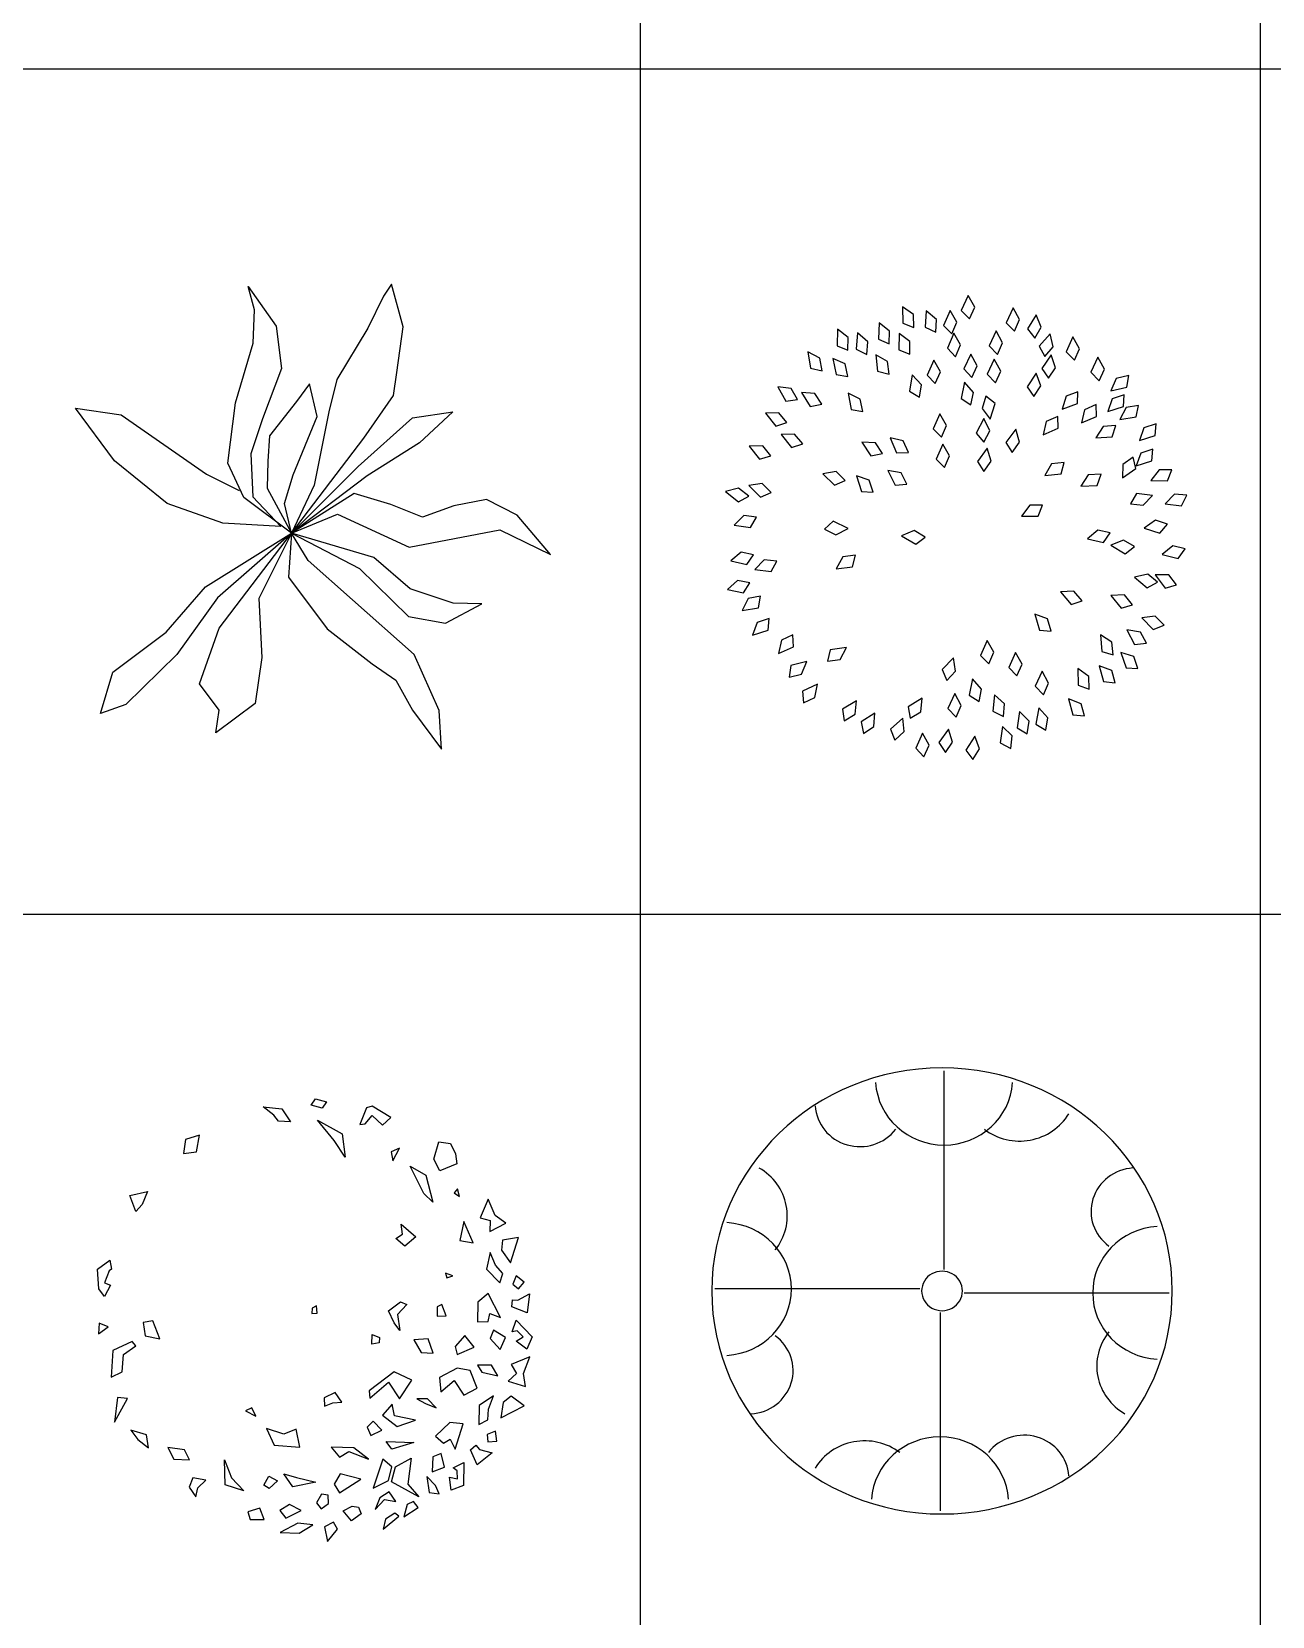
# Model space of a CAD drawing. Header units: inches. Extents: x 7658 to 73799, y 48 to 40262.
# Drawn here: x 44896 to 48994, y 14816 to 20051 of the extents above; entities that cross this region are included whole.
import ezdxf

# ---------------------------------------------------------------- set-up
doc = ezdxf.new("R2010")
doc.units = ezdxf.units.IN
doc.layers.add('www.cad-blocks.net', color=7, linetype='Continuous')

# ---------------------------------------------------------------- blocks, each defined once
blk = doc.blocks.new('A$C516926BB')
for p, q in [((35.5196, 38.5194), (35.5196, 0)), ((37.5671, 38.5194), (37.5671, 0)), ((0, 19.2339), (62.4121, 19.2339)), ((0, 16.441), (60.3118, 16.441))]:
    blk.add_line(p, q)
blk = doc.blocks.new('A$C69043418')
for p, q in [((0.5918, 1.4503), (0.5709, 1.528)), ((0.5709, 1.528), (0.6628, 1.3968)), ((1.0442, 1.5355), (1.0179, 1.4958)), ((1.0833, 1.3948), (1.0442, 1.5355)), ((1.0179, 1.4958), (0.9661, 1.3904)), ((0.587, 1.3401), (0.5918, 1.4503)), ((0.6628, 1.3968), (0.6805, 1.2568)), ((0.9661, 1.3904), (0.8633, 1.2202)), ((1.0614, 1.2433), (1.0833, 1.3948)), ((0.5289, 1.1434), (0.587, 1.3401)), ((0.6805, 1.2568), (0.6184, 1.0904)), ((0.7739, 1.2067), (0.7308, 1.1479)), ((0.7987, 1.0986), (0.7739, 1.2067)), ((0.8633, 1.2202), (0.837, 1.1139)), ((1.0505, 1.1675), (1.0614, 1.2433)), ((0.9528, 1.0268), (1.0505, 1.1675)), ((0, 1.1256), (0.1516, 1.1038)), ((0.1297, 0.9522), (0, 1.1256)), ((0.1516, 1.1038), (0.2922, 1.0061)), ((0.5035, 0.9445), (0.5289, 1.1434)), ((0.7308, 1.1479), (0.6415, 1.0344)), ((0.837, 1.1139), (0.7885, 0.8711)), ((1.1132, 1.0938), (1.2473, 1.1143)), ((1.2473, 1.1143), (1.1372, 1.0119)), ((0.6184, 1.0904), (0.5801, 0.9751)), ((0.719, 0.9058), (0.7987, 1.0986)), ((0.9346, 0.9336), (1.1132, 1.0938)), ((0.2922, 1.0061), (0.4329, 0.9084)), ((0.6415, 1.0344), (0.636, 0.9503)), ((0.7141, 0.7131), (0.9528, 1.0268)), ((1.1372, 1.0119), (0.964, 0.9024)), ((0.3028, 0.8112), (0.1297, 0.9522)), ((0.557, 0.8313), (0.5035, 0.9445)), ((0.5801, 0.9751), (0.5866, 0.8334)), ((0.636, 0.9503), (0.6337, 0.8619)), ((0.4329, 0.9084), (0.5411, 0.8541)), ((0.6904, 0.811), (0.719, 0.9058)), ((0.7141, 0.7131), (0.9346, 0.9336)), ((0.964, 0.9024), (0.7141, 0.7131)), ((0.6337, 0.8619), (0.7141, 0.7131)), ((0.7885, 0.8711), (0.7141, 0.7131)), ((0.921, 0.8435), (0.7141, 0.7131)), ((1.0416, 0.8072), (0.921, 0.8435)), ((0.4868, 0.7459), (0.3028, 0.8112)), ((0.7141, 0.7131), (0.557, 0.8313)), ((0.5866, 0.8334), (0.6785, 0.7355)), ((0.7141, 0.7131), (0.6904, 0.811)), ((1.147, 0.766), (1.0416, 0.8072)), ((1.2499, 0.803), (1.147, 0.766)), ((1.3584, 0.8242), (1.2499, 0.803)), ((1.4591, 0.7728), (1.3584, 0.8242)), ((0.6785, 0.7355), (0.4868, 0.7459)), ((0.7141, 0.7131), (0.866, 0.7758)), ((0.866, 0.7758), (1.1031, 0.6666)), ((1.5693, 0.642), (1.4591, 0.7728)), ((0.4296, 0.536), (0.7141, 0.7131)), ((0.7141, 0.7131), (0.4695, 0.4992)), ((0.4755, 0.3994), (0.7141, 0.7131)), ((0.7141, 0.7131), (0.6056, 0.4967)), ((0.7141, 0.7131), (0.7041, 0.5681)), ((0.7687, 0.623), (0.7141, 0.7131)), ((0.7141, 0.7131), (0.938, 0.5963)), ((0.9859, 0.6321), (0.7141, 0.7131)), ((1.1031, 0.6666), (1.4024, 0.7237)), ((1.4024, 0.7237), (1.5693, 0.642)), ((1.1064, 0.5291), (0.9859, 0.6321)), ((0.9157, 0.4931), (0.7687, 0.623)), ((0.938, 0.5963), (1.1001, 0.4377)), ((0.2996, 0.3855), (0.4296, 0.536)), ((0.7041, 0.5681), (0.832, 0.3972)), ((1.2478, 0.4815), (1.1064, 0.5291)), ((0.4695, 0.4992), (0.3355, 0.3124)), ((0.6056, 0.4967), (0.6161, 0.3018)), ((1.1194, 0.3122), (0.9157, 0.4931)), ((1.2223, 0.4158), (1.3428, 0.4792)), ((1.3428, 0.4792), (1.2478, 0.4815)), ((1.1001, 0.4377), (1.2223, 0.4158)), ((0.1241, 0.2543), (0.2996, 0.3855)), ((0.4102, 0.2154), (0.4755, 0.3994)), ((0.832, 0.3972), (0.9805, 0.2816)), ((0.3355, 0.3124), (0.1672, 0.1466)), ((0.6161, 0.3018), (0.5942, 0.1502)), ((0.9805, 0.2816), (1.0588, 0.2269)), ((1.2017, 0.1272), (1.1194, 0.3122)), ((0.0835, 0.1173), (0.1241, 0.2543)), ((0.4751, 0.1287), (0.4102, 0.2154)), ((1.0588, 0.2269), (1.1139, 0.1282)), ((0.1672, 0.1466), (0.0835, 0.1173)), ((0.5942, 0.1502), (0.4642, 0.0529)), ((0.4642, 0.0529), (0.4751, 0.1287)), ((1.1139, 0.1282), (1.2098, 0)), ((1.2098, 0), (1.2017, 0.1272))]:
    blk.add_line(p, q)
blk = doc.blocks.new('A$C39A75EC9')
at = {"linetype": 'ByBlock'}
for p, q in [((0.801, 1.533), (0.7786, 1.4835)), ((0.8228, 1.494), (0.801, 1.533)), ((0.6206, 1.4697), (0.5842, 1.4955)), ((0.5842, 1.4955), (0.5853, 1.4412)), ((0.6219, 1.4277), (0.6206, 1.4697)), ((0.6627, 1.4824), (0.6594, 1.4282)), ((0.6969, 1.4538), (0.6627, 1.4824)), ((0.7416, 1.4839), (0.7195, 1.4343)), ((0.7636, 1.4451), (0.7416, 1.4839)), ((0.7786, 1.4835), (0.8058, 1.4556)), ((0.8058, 1.4556), (0.8228, 1.494)), ((0.9494, 1.4925), (0.927, 1.443)), ((0.9712, 1.4535), (0.9494, 1.4925)), ((1.026, 1.4695), (0.9976, 1.4231)), ((1.0427, 1.4281), (1.026, 1.4695)), ((0.3691, 1.4212), (0.3681, 1.3669)), ((0.4045, 1.394), (0.3691, 1.4212)), ((0.507, 1.4428), (0.5047, 1.3885)), ((0.5417, 1.4148), (0.507, 1.4428)), ((0.5403, 1.3728), (0.5417, 1.4148)), ((0.5853, 1.4412), (0.6219, 1.4277)), ((0.6594, 1.4282), (0.6948, 1.4119)), ((0.6948, 1.4119), (0.6969, 1.4538)), ((0.7195, 1.4343), (0.7469, 1.4066)), ((0.7469, 1.4066), (0.7636, 1.4451)), ((0.8933, 1.4158), (0.871, 1.3663)), ((0.9151, 1.3769), (0.8933, 1.4158)), ((0.927, 1.443), (0.9542, 1.4151)), ((0.9542, 1.4151), (0.9712, 1.4535)), ((0.9976, 1.4231), (1.0211, 1.3921)), ((1.0211, 1.3921), (1.0427, 1.4281)), ((0.3681, 1.3669), (0.4042, 1.352)), ((0.4042, 1.352), (0.4045, 1.394)), ((0.4356, 1.4095), (0.4314, 1.3553)), ((0.4693, 1.3803), (0.4356, 1.4095)), ((0.4665, 1.3384), (0.4693, 1.3803)), ((0.5047, 1.3885), (0.5403, 1.3728)), ((0.5729, 1.4074), (0.5727, 1.3531)), ((0.6087, 1.3808), (0.5729, 1.4074)), ((0.6089, 1.3387), (0.6087, 1.3808)), ((0.7543, 1.4082), (0.7324, 1.3585)), ((0.7764, 1.3695), (0.7543, 1.4082)), ((0.7599, 1.3309), (0.7764, 1.3695)), ((0.871, 1.3663), (0.8982, 1.3384)), ((0.8982, 1.3384), (0.9151, 1.3769)), ((1.0719, 1.4067), (1.0362, 1.3657)), ((1.0362, 1.3657), (1.0543, 1.3312)), ((1.0543, 1.3312), (1.0815, 1.3632)), ((1.0815, 1.3632), (1.0719, 1.4067)), ((1.1474, 1.3963), (1.125, 1.3467)), ((1.1692, 1.3573), (1.1474, 1.3963)), ((0.3113, 1.3259), (0.2717, 1.3464)), ((0.2717, 1.3464), (0.2804, 1.2927)), ((0.3185, 1.2845), (0.3113, 1.3259)), ((0.3945, 1.3067), (0.3539, 1.3253)), ((0.3539, 1.3253), (0.3651, 1.2721)), ((0.4314, 1.3553), (0.4665, 1.3384)), ((0.5346, 1.3144), (0.4959, 1.3367)), ((0.4959, 1.3367), (0.5021, 1.2827)), ((0.5398, 1.2727), (0.5346, 1.3144)), ((0.5727, 1.3531), (0.6089, 1.3387)), ((0.6877, 1.3192), (0.6653, 1.2697)), ((0.7094, 1.2803), (0.6877, 1.3192)), ((0.7324, 1.3585), (0.7599, 1.3309)), ((0.8096, 1.3395), (0.7868, 1.2902)), ((0.8311, 1.3004), (0.8096, 1.3395)), ((0.8869, 1.3221), (0.8645, 1.2726)), ((0.9086, 1.2832), (0.8869, 1.3221)), ((1.0754, 1.3367), (1.0444, 1.2921)), ((1.0897, 1.2945), (1.0754, 1.3367)), ((1.125, 1.3467), (1.1523, 1.3189)), ((1.1523, 1.3189), (1.1692, 1.3573)), ((1.2292, 1.329), (1.2069, 1.2795)), ((1.251, 1.2901), (1.2292, 1.329)), ((0.2804, 1.2927), (0.3185, 1.2845)), ((0.3651, 1.2721), (0.4036, 1.2657)), ((0.4036, 1.2657), (0.3945, 1.3067)), ((0.5021, 1.2827), (0.5398, 1.2727)), ((0.6164, 1.2704), (0.607, 1.2169)), ((0.6471, 1.2381), (0.6164, 1.2704)), ((0.6653, 1.2697), (0.6925, 1.2418)), ((0.6925, 1.2418), (0.7094, 1.2803)), ((0.7868, 1.2902), (0.8138, 1.262)), ((0.8138, 1.262), (0.8311, 1.3004)), ((0.8645, 1.2726), (0.8917, 1.2447)), ((0.8917, 1.2447), (0.9086, 1.2832)), ((1.0262, 1.2763), (0.9959, 1.2312)), ((1.0412, 1.2342), (1.0262, 1.2763)), ((1.0444, 1.2921), (1.0661, 1.2597)), ((1.0661, 1.2597), (1.0897, 1.2945)), ((1.2069, 1.2795), (1.2341, 1.2516)), ((1.2341, 1.2516), (1.251, 1.2901)), ((1.2905, 1.2584), (1.2729, 1.2175)), ((1.3314, 1.2684), (1.2905, 1.2584)), ((1.3258, 1.2299), (1.3314, 1.2684)), ((0.2165, 1.2254), (0.1722, 1.231)), ((0.1722, 1.231), (0.1988, 1.1836)), ((0.2374, 1.1889), (0.2165, 1.2254)), ((0.295, 1.2093), (0.2505, 1.2124)), ((0.2505, 1.2124), (0.2797, 1.1666)), ((0.318, 1.1741), (0.295, 1.2093)), ((0.4044, 1.2103), (0.4147, 1.1569)), ((0.4446, 1.1909), (0.4044, 1.2103)), ((0.607, 1.2169), (0.6403, 1.1966)), ((0.6403, 1.1966), (0.6471, 1.2381)), ((0.7893, 1.2463), (0.7777, 1.1932)), ((0.8187, 1.2127), (0.7893, 1.2463)), ((0.8101, 1.1716), (0.8187, 1.2127)), ((0.9959, 1.2312), (1.018, 1.1991)), ((1.018, 1.1991), (1.0412, 1.2342)), ((1.1639, 1.2147), (1.1244, 1.2002)), ((1.1627, 1.1757), (1.1639, 1.2147)), ((1.2729, 1.2175), (1.3258, 1.2299)), ((1.317, 1.2049), (1.2771, 1.1916)), ((1.3146, 1.166), (1.317, 1.2049)), ((0.1988, 1.1836), (0.2374, 1.1889)), ((0.2797, 1.1666), (0.318, 1.1741)), ((0.4147, 1.1569), (0.453, 1.1498)), ((0.453, 1.1498), (0.4446, 1.1909)), ((0.7777, 1.1932), (0.8101, 1.1716)), ((0.8592, 1.2001), (0.8476, 1.1597)), ((0.8476, 1.1597), (0.8744, 1.124)), ((0.8899, 1.1761), (0.8592, 1.2001)), ((0.8744, 1.124), (0.8899, 1.1761)), ((1.1244, 1.2002), (1.1115, 1.1575)), ((1.1115, 1.1575), (1.1627, 1.1757)), ((1.1857, 1.1554), (1.1756, 1.112)), ((1.2241, 1.1725), (1.1857, 1.1554)), ((1.2255, 1.1336), (1.2241, 1.1725)), ((1.2771, 1.1916), (1.2628, 1.1493)), ((1.2628, 1.1493), (1.3146, 1.166)), ((1.3227, 1.1628), (1.3023, 1.1231)), ((1.3641, 1.17), (1.3227, 1.1628)), ((1.3559, 1.1319), (1.3641, 1.17)), ((0.1763, 1.1456), (0.1317, 1.1442)), ((0.1317, 1.1442), (0.1654, 1.1016)), ((0.1654, 1.1016), (0.2027, 1.113)), ((0.2027, 1.113), (0.1763, 1.1456)), ((0.7077, 1.142), (0.6854, 1.0925)), ((0.7295, 1.1031), (0.7077, 1.142)), ((0.7126, 1.0646), (0.7295, 1.1031)), ((0.853, 1.1266), (0.8277, 1.0785)), ((0.8723, 1.0864), (0.853, 1.1266)), ((1.0591, 1.1163), (1.0492, 1.0728)), ((1.0974, 1.1336), (1.0591, 1.1163)), ((1.0989, 1.0946), (1.0974, 1.1336)), ((1.1756, 1.112), (1.2255, 1.1336)), ((1.2466, 1.1001), (1.2228, 1.0623)), ((1.2885, 1.1036), (1.2466, 1.1001)), ((1.277, 1.0664), (1.2885, 1.1036)), ((1.3023, 1.1231), (1.3559, 1.1319)), ((1.4219, 1.109), (1.3818, 1.0963)), ((1.4189, 1.0702), (1.4219, 1.109)), ((0.2281, 1.0754), (0.1836, 1.0733)), ((0.1836, 1.0733), (0.2178, 1.0312)), ((0.255, 1.043), (0.2281, 1.0754)), ((0.4949, 1.0459), (0.4504, 1.049)), ((0.4504, 1.049), (0.4796, 1.0032)), ((0.5869, 1.0532), (0.5435, 1.0633)), ((0.5435, 1.0633), (0.565, 1.0134)), ((0.604, 1.0148), (0.5869, 1.0532)), ((0.6854, 1.0925), (0.7126, 1.0646)), ((0.8277, 1.0785), (0.8531, 1.049)), ((0.8531, 1.049), (0.8723, 1.0864)), ((0.9584, 1.0912), (0.9258, 1.0476)), ((0.9258, 1.0476), (0.9464, 1.0145)), ((0.9464, 1.0145), (0.9712, 1.0485)), ((0.9712, 1.0485), (0.9584, 1.0912)), ((1.0492, 1.0728), (1.0989, 1.0946)), ((1.2228, 1.0623), (1.277, 1.0664)), ((1.3818, 1.0963), (1.367, 1.0543)), ((1.367, 1.0543), (1.4189, 1.0702)), ((0.1229, 1.0366), (0.0783, 1.0356)), ((0.0783, 1.0356), (0.1115, 0.9926)), ((0.1115, 0.9926), (0.1489, 1.0036)), ((0.1489, 1.0036), (0.1229, 1.0366)), ((0.2178, 1.0312), (0.255, 1.043)), ((0.4796, 1.0032), (0.5178, 1.0107)), ((0.5178, 1.0107), (0.4949, 1.0459)), ((0.565, 1.0134), (0.604, 1.0148)), ((0.7176, 1.0423), (0.6953, 0.9928)), ((0.7394, 1.0034), (0.7176, 1.0423)), ((0.7225, 0.9649), (0.7394, 1.0034)), ((0.8642, 1.0286), (0.8322, 0.9847)), ((0.8776, 0.986), (0.8642, 1.0286)), ((1.3463, 0.9991), (1.312, 0.9749)), ((1.3553, 0.9612), (1.3463, 0.9991)), ((1.371, 1.0122), (1.3566, 0.97)), ((1.4109, 1.0253), (1.371, 1.0122)), ((1.4084, 0.9864), (1.4109, 1.0253)), ((0.3647, 0.9511), (0.3207, 0.9438)), ((0.3207, 0.9438), (0.3597, 0.906)), ((0.3951, 0.9221), (0.3647, 0.9511)), ((0.58, 0.9472), (0.5361, 0.955)), ((0.5361, 0.955), (0.5603, 0.9063)), ((0.5991, 0.9097), (0.58, 0.9472)), ((0.6953, 0.9928), (0.7225, 0.9649)), ((0.8322, 0.9847), (0.8532, 0.9518)), ((0.8532, 0.9518), (0.8776, 0.986)), ((1.0767, 0.9772), (1.0539, 0.9389)), ((1.0539, 0.9389), (1.108, 0.9442)), ((1.1185, 0.9817), (1.0767, 0.9772)), ((1.108, 0.9442), (1.1185, 0.9817)), ((1.2401, 0.9424), (1.1981, 0.9403)), ((1.2273, 0.9055), (1.2401, 0.9424)), ((1.312, 0.9749), (1.3106, 0.9303)), ((1.3106, 0.9303), (1.3553, 0.9612)), ((1.3566, 0.97), (1.4084, 0.9864)), ((1.4318, 0.9573), (1.405, 0.9216)), ((1.4738, 0.9574), (1.4318, 0.9573)), ((1.4593, 0.9212), (1.4738, 0.9574)), ((0.0431, 0.8963), (0, 0.885)), ((0.0762, 0.8703), (0.0431, 0.8963)), ((0.1203, 0.9117), (0.0762, 0.905)), ((0.0762, 0.905), (0.1148, 0.8667)), ((0.1504, 0.8824), (0.1203, 0.9117)), ((0.3597, 0.906), (0.3951, 0.9221)), ((0.4743, 0.9233), (0.432, 0.9375)), ((0.432, 0.9375), (0.4487, 0.8858)), ((0.4876, 0.8835), (0.4743, 0.9233)), ((0.5603, 0.9063), (0.5991, 0.9097)), ((1.1981, 0.9403), (1.173, 0.9034)), ((1.173, 0.9034), (1.2273, 0.9055)), ((1.405, 0.9216), (1.4593, 0.9212)), ((0, 0.885), (0.0424, 0.851)), ((0.0424, 0.851), (0.0762, 0.8703)), ((0.1148, 0.8667), (0.1504, 0.8824)), ((0.4487, 0.8858), (0.4876, 0.8835)), ((1.0045, 0.8401), (0.9779, 0.8043)), ((1.0465, 0.8404), (1.0045, 0.8401)), ((1.0322, 0.8042), (1.0465, 0.8404)), ((1.3567, 0.8792), (1.3378, 0.8452)), ((1.3378, 0.8452), (1.3794, 0.8399)), ((1.4105, 0.8719), (1.3567, 0.8792)), ((1.3794, 0.8399), (1.4105, 0.8719)), ((1.4822, 0.8771), (1.452, 0.8443)), ((1.452, 0.8443), (1.506, 0.8385)), ((1.524, 0.873), (1.4822, 0.8771)), ((1.506, 0.8385), (1.524, 0.873)), ((0.0605, 0.8062), (0.0288, 0.7748)), ((0.1021, 0.8002), (0.0605, 0.8062)), ((0.0825, 0.7665), (0.1021, 0.8002)), ((0.3556, 0.787), (0.3268, 0.7607)), ((0.4043, 0.7629), (0.3556, 0.787)), ((0.9779, 0.8043), (1.0322, 0.8042)), ((1.4195, 0.7904), (1.383, 0.7647)), ((1.4595, 0.7776), (1.4195, 0.7904)), ((0.0288, 0.7748), (0.0825, 0.7665)), ((0.3268, 0.7607), (0.3646, 0.7425)), ((0.3646, 0.7425), (0.4043, 0.7629)), ((0.6224, 0.7562), (0.5812, 0.739)), ((0.5812, 0.739), (0.6278, 0.7111)), ((0.6587, 0.7349), (0.6224, 0.7562)), ((0.6278, 0.7111), (0.6587, 0.7349)), ((1.2294, 0.7581), (1.1951, 0.7295)), ((1.2703, 0.7485), (1.2294, 0.7581)), ((1.2479, 0.7166), (1.2703, 0.7485)), ((1.383, 0.7647), (1.4346, 0.7476)), ((1.4346, 0.7476), (1.4595, 0.7776)), ((0.0509, 0.6855), (0.017, 0.6566)), ((0.092, 0.6764), (0.0509, 0.6855)), ((1.1951, 0.7295), (1.2479, 0.7166)), ((1.3141, 0.7249), (1.2728, 0.7079)), ((1.2728, 0.7079), (1.3193, 0.6798)), ((1.3503, 0.7036), (1.3141, 0.7249)), ((1.3193, 0.6798), (1.3503, 0.7036)), ((1.4768, 0.7062), (1.4423, 0.6779)), ((1.5177, 0.6964), (1.4768, 0.7062)), ((1.495, 0.6647), (1.5177, 0.6964)), ((0.017, 0.6566), (0.0699, 0.6443)), ((0.0699, 0.6443), (0.092, 0.6764)), ((0.1278, 0.6599), (0.0968, 0.6277)), ((0.1695, 0.6549), (0.1278, 0.6599)), ((0.1507, 0.6208), (0.1695, 0.6549)), ((0.3874, 0.6694), (0.3654, 0.6306)), ((0.3654, 0.6306), (0.4193, 0.6371)), ((0.4291, 0.6749), (0.3874, 0.6694)), ((0.4193, 0.6371), (0.4291, 0.6749)), ((1.4423, 0.6779), (1.495, 0.6647)), ((0.0393, 0.5919), (0.0061, 0.5621)), ((0.0805, 0.5839), (0.0393, 0.5919)), ((0.0593, 0.5512), (0.0805, 0.5839)), ((0.0968, 0.6277), (0.1507, 0.6208)), ((1.3946, 0.6127), (1.3511, 0.603)), ((1.3511, 0.603), (1.3922, 0.5674)), ((1.3922, 0.5674), (1.4267, 0.5856)), ((1.4267, 0.5856), (1.3946, 0.6127)), ((1.4635, 0.6104), (1.4189, 0.6097)), ((1.4189, 0.6097), (1.4519, 0.5665)), ((1.4519, 0.5665), (1.4894, 0.5773)), ((1.4894, 0.5773), (1.4635, 0.6104)), ((0.0061, 0.5621), (0.0593, 0.5512)), ((0.0744, 0.532), (0.0547, 0.4921)), ((0.1157, 0.5399), (0.0744, 0.532)), ((0.1082, 0.5017), (0.1157, 0.5399)), ((1.1506, 0.5566), (1.1061, 0.5541)), ((1.1061, 0.5541), (1.1409, 0.5123)), ((1.1409, 0.5123), (1.1778, 0.5246)), ((1.1778, 0.5246), (1.1506, 0.5566)), ((1.3176, 0.5437), (1.273, 0.5421)), ((1.273, 0.5421), (1.3069, 0.4996)), ((1.3442, 0.5111), (1.3176, 0.5437)), ((0.0547, 0.4921), (0.1082, 0.5017)), ((1.0633, 0.4645), (1.0216, 0.4804)), ((1.0216, 0.4804), (1.0363, 0.428)), ((1.3069, 0.4996), (1.3442, 0.5111)), ((1.4186, 0.4742), (1.3744, 0.4681)), ((1.4483, 0.4445), (1.4186, 0.4742)), ((0.1039, 0.453), (0.0892, 0.4108)), ((0.0892, 0.4108), (0.1411, 0.427)), ((0.1439, 0.4659), (0.1039, 0.453)), ((0.1411, 0.427), (0.1439, 0.4659)), ((1.0363, 0.428), (1.075, 0.4242)), ((1.075, 0.4242), (1.0633, 0.4645)), ((1.3699, 0.4213), (1.3258, 0.4282)), ((1.3258, 0.4282), (1.351, 0.38)), ((1.3898, 0.3843), (1.3699, 0.4213)), ((1.3744, 0.4681), (1.4124, 0.4292)), ((1.4124, 0.4292), (1.4483, 0.4445)), ((0.1841, 0.3941), (0.1746, 0.3506)), ((0.1746, 0.3506), (0.2241, 0.3728)), ((0.2223, 0.4117), (0.1841, 0.3941)), ((0.2241, 0.3728), (0.2223, 0.4117)), ((0.3993, 0.3703), (0.3455, 0.3626)), ((0.378, 0.331), (0.3993, 0.3703)), ((0.8644, 0.3936), (0.842, 0.3441)), ((0.8861, 0.3547), (0.8644, 0.3936)), ((1.2759, 0.388), (1.2381, 0.4116)), ((1.2381, 0.4116), (1.2424, 0.3574)), ((1.2797, 0.3461), (1.2759, 0.388)), ((1.351, 0.38), (1.3898, 0.3843)), ((0.268, 0.3235), (0.2152, 0.3107)), ((0.2506, 0.2824), (0.268, 0.3235)), ((0.3455, 0.3626), (0.3365, 0.3247)), ((0.3365, 0.3247), (0.378, 0.331)), ((0.7532, 0.3359), (0.7149, 0.2974)), ((0.7599, 0.2918), (0.7532, 0.3359)), ((0.842, 0.3441), (0.8692, 0.3162)), ((0.8692, 0.3162), (0.8861, 0.3547)), ((0.9577, 0.3538), (0.9353, 0.3043)), ((0.9794, 0.3149), (0.9577, 0.3538)), ((0.9625, 0.2764), (0.9794, 0.3149)), ((1.2424, 0.3574), (1.2797, 0.3461)), ((1.3481, 0.3401), (1.3058, 0.3541)), ((1.3058, 0.3541), (1.3228, 0.3025)), ((1.3617, 0.3003), (1.3481, 0.3401)), ((0.2152, 0.3107), (0.2099, 0.272)), ((0.2099, 0.272), (0.2506, 0.2824)), ((0.7149, 0.2974), (0.7306, 0.2617)), ((0.7306, 0.2617), (0.7599, 0.2918)), ((0.8157, 0.2662), (0.8047, 0.2129)), ((0.8454, 0.2329), (0.8157, 0.2662)), ((0.9353, 0.3043), (0.9625, 0.2764)), ((1.0454, 0.2918), (1.023, 0.2423)), ((1.0671, 0.2529), (1.0454, 0.2918)), ((1.1997, 0.2749), (1.1631, 0.3005)), ((1.1631, 0.3005), (1.1645, 0.2462)), ((1.2011, 0.2329), (1.1997, 0.2749)), ((1.2753, 0.2941), (1.2336, 0.3098)), ((1.2336, 0.3098), (1.2485, 0.2575)), ((1.2873, 0.2539), (1.2753, 0.2941)), ((1.3228, 0.3025), (1.3617, 0.3003)), ((0.3037, 0.2488), (0.2545, 0.2259)), ((0.2545, 0.2259), (0.2569, 0.187)), ((0.2948, 0.2051), (0.3037, 0.2488)), ((0.7568, 0.218), (0.7345, 0.1685)), ((0.7786, 0.1791), (0.7568, 0.218)), ((0.8047, 0.2129), (0.8373, 0.1917)), ((0.8373, 0.1917), (0.8454, 0.2329)), ((0.8883, 0.2143), (0.8832, 0.1602)), ((0.9215, 0.1845), (0.8883, 0.2143)), ((1.023, 0.2423), (1.0502, 0.2144)), ((1.0502, 0.2144), (1.0671, 0.2529)), ((1.1645, 0.2462), (1.2011, 0.2329)), ((1.2485, 0.2575), (1.2873, 0.2539)), ((0.2569, 0.187), (0.2948, 0.2051)), ((0.4329, 0.1944), (0.386, 0.1669)), ((0.386, 0.1669), (0.3921, 0.1284)), ((0.4281, 0.15), (0.4329, 0.1944)), ((0.6498, 0.2023), (0.603, 0.1747)), ((0.603, 0.1747), (0.6091, 0.1363)), ((0.6091, 0.1363), (0.6451, 0.1579)), ((0.6451, 0.1579), (0.6498, 0.2023)), ((0.7345, 0.1685), (0.7617, 0.1406)), ((0.7617, 0.1406), (0.7786, 0.1791)), ((0.8832, 0.1602), (0.918, 0.1426)), ((0.918, 0.1426), (0.9215, 0.1845)), ((0.9709, 0.1585), (0.9628, 0.1048)), ((1.0024, 0.1269), (0.9709, 0.1585)), ((1.0342, 0.1707), (1.0247, 0.1172)), ((1.0649, 0.1383), (1.0342, 0.1707)), ((1.1744, 0.1845), (1.1328, 0.2005)), ((1.1328, 0.2005), (1.1473, 0.1481)), ((1.186, 0.1441), (1.1744, 0.1845)), ((0.3921, 0.1284), (0.4281, 0.15)), ((0.493, 0.1537), (0.4473, 0.1242)), ((0.4473, 0.1242), (0.4551, 0.086)), ((0.4551, 0.086), (0.4901, 0.1092)), ((0.4901, 0.1092), (0.493, 0.1537)), ((0.5857, 0.1368), (0.5451, 0.1006)), ((0.5897, 0.0923), (0.5857, 0.1368)), ((0.9141, 0.1092), (0.9074, 0.0553)), ((0.9464, 0.0784), (0.9141, 0.1092)), ((0.9628, 0.1048), (0.9966, 0.0853)), ((0.9966, 0.0853), (1.0024, 0.1269)), ((1.0247, 0.1172), (1.058, 0.0969)), ((1.058, 0.0969), (1.0649, 0.1383)), ((1.1473, 0.1481), (1.186, 0.1441)), ((0.5451, 0.1006), (0.5586, 0.0641)), ((0.5586, 0.0641), (0.5897, 0.0923)), ((0.6503, 0.0868), (0.6279, 0.0373)), ((0.6721, 0.0479), (0.6503, 0.0868)), ((0.7363, 0.1004), (0.7047, 0.0561)), ((0.7047, 0.0561), (0.726, 0.0235)), ((0.726, 0.0235), (0.75, 0.0579)), ((0.75, 0.0579), (0.7363, 0.1004)), ((0.8233, 0.0773), (0.7938, 0.0316)), ((0.839, 0.0355), (0.8233, 0.0773)), ((0.9074, 0.0553), (0.9416, 0.0367)), ((0.9416, 0.0367), (0.9464, 0.0784)), ((0.6279, 0.0373), (0.6552, 0.0094)), ((0.6552, 0.0094), (0.6721, 0.0479)), ((0.7938, 0.0316), (0.8166, 0)), ((0.8166, 0), (0.839, 0.0355))]:
    blk.add_line(p, q, dxfattribs=at)
blk = doc.blocks.new('A$C0FB10415')
for p, q in [((0.5469, 1.4358), (0.6083, 1.4297)), ((0.5824, 1.4082), (0.5469, 1.4358)), ((0.6083, 1.4297), (0.6377, 1.3865)), ((0.7055, 1.4412), (0.7198, 1.4627)), ((0.7422, 1.4313), (0.7055, 1.4412)), ((0.7198, 1.4627), (0.7565, 1.4528)), ((0.7565, 1.4528), (0.7422, 1.4313)), ((0.8878, 1.4329), (0.8662, 1.3781)), ((0.9075, 1.4387), (0.8878, 1.4329)), ((0.9682, 1.4013), (0.9075, 1.4387)), ((0.5979, 1.3886), (0.5824, 1.4082)), ((0.6377, 1.3865), (0.5979, 1.3886)), ((0.7268, 1.3921), (0.8076, 1.3468)), ((0.7818, 1.3253), (0.7268, 1.3921)), ((0.8662, 1.3781), (0.8844, 1.38)), ((0.8844, 1.38), (0.9068, 1.4074)), ((0.9068, 1.4074), (0.9408, 1.3759)), ((0.9408, 1.3759), (0.9682, 1.4013)), ((0.2902, 1.3286), (0.2833, 1.2816)), ((0.3362, 1.3422), (0.2902, 1.3286)), ((0.3262, 1.2873), (0.3362, 1.3422)), ((0.8181, 1.2703), (0.7818, 1.3253)), ((0.8076, 1.3468), (0.8181, 1.2703)), ((1.1112, 1.2637), (1.1277, 1.3205)), ((1.1277, 1.3205), (1.166, 1.3145)), ((1.166, 1.3145), (1.1818, 1.2812)), ((0.2833, 1.2816), (0.3262, 1.2873)), ((0.9976, 1.2993), (0.9698, 1.2876)), ((0.9698, 1.2876), (0.9757, 1.2582)), ((0.9757, 1.2582), (0.9976, 1.2993)), ((1.1305, 1.2244), (1.1112, 1.2637)), ((1.1818, 1.2812), (1.1861, 1.2478)), ((1.0324, 1.2404), (1.0846, 1.2108)), ((1.0781, 1.1501), (1.0324, 1.2404)), ((1.0846, 1.2108), (1.1071, 1.1206)), ((1.1861, 1.2478), (1.1305, 1.2244)), ((0.107, 1.1428), (0.1646, 1.1564)), ((0.1646, 1.1564), (0.1476, 1.1133)), ((1.1885, 1.1655), (1.1773, 1.1518)), ((1.1773, 1.1518), (1.1959, 1.1399)), ((1.1959, 1.1399), (1.1885, 1.1655)), ((0.1268, 1.0898), (0.107, 1.1428)), ((0.1476, 1.1133), (0.1268, 1.0898)), ((1.1071, 1.1206), (1.0781, 1.1501)), ((1.2901, 1.1314), (1.2641, 1.0695)), ((1.3136, 1.0774), (1.2901, 1.1314)), ((1.0033, 1.0483), (1.0509, 1.007)), ((1.0076, 1.015), (1.0033, 1.0483)), ((1.2099, 1.0576), (1.1968, 0.9949)), ((1.2401, 0.9869), (1.2099, 1.0576)), ((1.2641, 1.0695), (1.2972, 1.061)), ((1.2972, 1.061), (1.2958, 1.0237)), ((1.2958, 1.0237), (1.3486, 1.0513)), ((1.3486, 1.0513), (1.3136, 1.0774)), ((0.9849, 1.0013), (1.0076, 1.015)), ((1.0154, 0.9757), (0.9849, 1.0013)), ((1.0509, 1.007), (1.0154, 0.9757)), ((1.1968, 0.9949), (1.2401, 0.9869)), ((1.3374, 0.9959), (1.3343, 0.9624)), ((1.3906, 1.0039), (1.3374, 0.9959)), ((1.3644, 0.9204), (1.3906, 1.0039)), ((1.2963, 0.955), (1.2851, 0.8997)), ((1.3148, 0.9126), (1.2963, 0.955)), ((1.3343, 0.9624), (1.3644, 0.9204)), ((0, 0.9), (0.0405, 0.9293)), ((0.0036, 0.8353), (0, 0.9)), ((0.0382, 0.894), (0.0228, 0.8548)), ((0.0463, 0.8999), (0.0382, 0.894)), ((0.0405, 0.9293), (0.0463, 0.8999)), ((1.2851, 0.8997), (1.3284, 0.8543)), ((1.3381, 0.886), (1.3148, 0.9126)), ((0.0429, 0.8469), (0.0225, 0.8097)), ((0.0228, 0.8548), (0.0429, 0.8469)), ((1.1738, 0.8773), (1.1487, 0.8871)), ((1.1487, 0.8871), (1.1541, 0.8714)), ((1.1541, 0.8714), (1.1738, 0.8773)), ((1.3284, 0.8543), (1.3381, 0.886)), ((1.3829, 0.878), (1.3715, 0.8501)), ((1.3715, 0.8501), (1.3898, 0.8351)), ((1.4095, 0.8574), (1.3829, 0.878)), ((1.3898, 0.8351), (1.4095, 0.8574)), ((0.0225, 0.8097), (0.0036, 0.8353)), ((0.9604, 0.7622), (1.0009, 0.7915)), ((1.0009, 0.7915), (1.021, 0.7836)), ((1.2561, 0.7906), (1.2549, 0.7258)), ((1.2906, 0.8194), (1.2561, 0.7906)), ((1.3309, 0.7406), (1.2906, 0.8194)), ((1.3687, 0.7754), (1.3702, 0.799)), ((1.3702, 0.799), (1.3884, 0.7977)), ((1.3884, 0.7977), (1.4263, 0.8188)), ((1.4263, 0.8188), (1.4185, 0.7557)), ((0.7087, 0.7707), (0.7075, 0.753)), ((0.7075, 0.753), (0.7257, 0.7549)), ((0.7233, 0.7785), (0.7087, 0.7707)), ((0.7257, 0.7549), (0.7233, 0.7785)), ((0.9798, 0.7229), (0.9604, 0.7622)), ((1.021, 0.7836), (0.9906, 0.7503)), ((0.9906, 0.7503), (0.9987, 0.6974)), ((1.1222, 0.7755), (1.1215, 0.7441)), ((1.1215, 0.7441), (1.1512, 0.746)), ((1.1369, 0.7833), (1.1222, 0.7755)), ((1.1512, 0.746), (1.1369, 0.7833)), ((1.2896, 0.7272), (1.2961, 0.7529)), ((1.2961, 0.7529), (1.3309, 0.7406)), ((1.4185, 0.7557), (1.3687, 0.7754)), ((0.0052, 0.7215), (0.003, 0.6863)), ((0.003, 0.6863), (0.0354, 0.7097)), ((0.0354, 0.7097), (0.0052, 0.7215)), ((0.1821, 0.7289), (0.1508, 0.7231)), ((0.1508, 0.7231), (0.157, 0.68)), ((0.2053, 0.67), (0.1821, 0.7289)), ((0.9057, 0.6525), (0.9065, 0.6839)), ((0.9065, 0.6839), (0.9316, 0.674)), ((0.9987, 0.6974), (0.9798, 0.7229)), ((1.2127, 0.6811), (1.1807, 0.6439)), ((1.2436, 0.6418), (1.2127, 0.6811)), ((1.2549, 0.7258), (1.2896, 0.7272)), ((1.308, 0.6985), (1.2967, 0.6705)), ((1.3479, 0.6745), (1.308, 0.6985)), ((1.3693, 0.693), (1.3822, 0.7308)), ((1.3858, 0.6956), (1.3693, 0.693)), ((1.3822, 0.7308), (1.4356, 0.676)), ((1.4058, 0.6768), (1.3858, 0.6956)), ((0.0509, 0.6312), (0.0452, 0.543)), ((0.1146, 0.6605), (0.0509, 0.6312)), ((0.0861, 0.6174), (0.1266, 0.6467)), ((0.1266, 0.6467), (0.1146, 0.6605)), ((0.157, 0.68), (0.2053, 0.67)), ((0.9305, 0.6564), (0.9057, 0.6525)), ((0.9316, 0.674), (0.9305, 0.6564)), ((1.0922, 0.6697), (1.0443, 0.6659)), ((1.0443, 0.6659), (1.0687, 0.6246)), ((1.1085, 0.6226), (1.0922, 0.6697)), ((1.1807, 0.6439), (1.188, 0.6184)), ((1.188, 0.6184), (1.2436, 0.6418)), ((1.2967, 0.6705), (1.33, 0.6346)), ((1.33, 0.6346), (1.3479, 0.6745)), ((1.3827, 0.6621), (1.4058, 0.6768)), ((1.4176, 0.636), (1.3827, 0.6621)), ((1.4356, 0.676), (1.4176, 0.636)), ((0.0811, 0.5606), (0.0861, 0.6174)), ((1.0687, 0.6246), (1.1085, 0.6226)), ((1.2553, 0.583), (1.2692, 0.5594)), ((1.3016, 0.5828), (1.2553, 0.583)), ((1.3225, 0.5475), (1.3016, 0.5828)), ((1.4282, 0.61), (1.3661, 0.5846)), ((1.3661, 0.5846), (1.3835, 0.5552)), ((1.4067, 0.5551), (1.4282, 0.61)), ((0.0452, 0.543), (0.0811, 0.5606)), ((0.9796, 0.5602), (0.8971, 0.4976)), ((0.8994, 0.4741), (0.9607, 0.5269)), ((0.9607, 0.5269), (0.9971, 0.4719)), ((1.0383, 0.5326), (0.9796, 0.5602)), ((0.9971, 0.4719), (1.0383, 0.5326)), ((1.1877, 0.5733), (1.1291, 0.5421)), ((1.1291, 0.5421), (1.1337, 0.4951)), ((1.1337, 0.4951), (1.1773, 0.5322)), ((1.1773, 0.5322), (1.2102, 0.4831)), ((1.231, 0.5654), (1.1877, 0.5733)), ((1.2542, 0.5065), (1.231, 0.5654)), ((1.2692, 0.5594), (1.3225, 0.5475)), ((1.3835, 0.5552), (1.3561, 0.5298)), ((1.3561, 0.5298), (1.4129, 0.512)), ((1.4129, 0.512), (1.4067, 0.5551)), ((0.0654, 0.4763), (0.0562, 0.394)), ((0.0562, 0.394), (0.0986, 0.4723)), ((0.0986, 0.4723), (0.0654, 0.4763)), ((0.7847, 0.4921), (0.7488, 0.4745)), ((0.7488, 0.4745), (0.7496, 0.4471)), ((0.8071, 0.4606), (0.7847, 0.4921)), ((0.8971, 0.4976), (0.8994, 0.4741)), ((1.0898, 0.4716), (1.055, 0.4717)), ((1.055, 0.4717), (1.0836, 0.456)), ((1.1188, 0.4422), (1.0898, 0.4716)), ((1.2102, 0.4831), (1.2542, 0.5065)), ((1.3079, 0.4809), (1.2608, 0.4496)), ((1.291, 0.4378), (1.3079, 0.4809)), ((1.3658, 0.4807), (1.34, 0.4592)), ((1.4091, 0.4487), (1.3658, 0.4807)), ((0.5098, 0.4418), (0.4886, 0.4321)), ((0.4886, 0.4321), (0.5222, 0.4143)), ((0.5222, 0.4143), (0.5098, 0.4418)), ((0.7496, 0.4471), (0.7774, 0.4587)), ((0.7774, 0.4587), (0.8071, 0.4606)), ((0.9728, 0.4543), (0.9408, 0.4171)), ((0.9806, 0.4151), (0.9728, 0.4543)), ((1.0836, 0.456), (1.1188, 0.4422)), ((1.2608, 0.4496), (1.2594, 0.3869)), ((1.2887, 0.4025), (1.291, 0.4378)), ((1.34, 0.4592), (1.3315, 0.4083)), ((1.3315, 0.4083), (1.4091, 0.4487)), ((0.1617, 0.3525), (0.1099, 0.3684)), ((0.1099, 0.3684), (0.1324, 0.3369)), ((0.615, 0.3553), (0.5582, 0.3731)), ((0.5582, 0.3731), (0.583, 0.3181)), ((0.6559, 0.3708), (0.615, 0.3553)), ((0.6675, 0.312), (0.6559, 0.3708)), ((0.9099, 0.3976), (0.8906, 0.3781)), ((0.8906, 0.3781), (0.903, 0.3506)), ((0.903, 0.3506), (0.9389, 0.3681)), ((0.9389, 0.3681), (0.9099, 0.3976)), ((0.9408, 0.4171), (0.9899, 0.3798)), ((1.0505, 0.4012), (0.9806, 0.4151)), ((0.9899, 0.3798), (1.0505, 0.4012)), ((1.1632, 0.393), (1.1166, 0.3481)), ((1.208, 0.389), (1.1632, 0.393)), ((1.1807, 0.3048), (1.208, 0.389)), ((1.2594, 0.3869), (1.2887, 0.4025)), ((0.1324, 0.3369), (0.1679, 0.3094)), ((0.1679, 0.3094), (0.1617, 0.3525)), ((0.583, 0.3181), (0.6675, 0.312)), ((0.9532, 0.3308), (1.0444, 0.3267)), ((0.9722, 0.3053), (0.9532, 0.3308)), ((1.0444, 0.3267), (0.9722, 0.3053)), ((1.1166, 0.3481), (1.1421, 0.3245)), ((1.1421, 0.3245), (1.1648, 0.3381)), ((1.1648, 0.3381), (1.1807, 0.3048)), ((1.2321, 0.3027), (1.2498, 0.3183)), ((1.2498, 0.3183), (1.2618, 0.3045)), ((1.3146, 0.3652), (1.2868, 0.3535)), ((1.2868, 0.3535), (1.2892, 0.33)), ((1.2892, 0.33), (1.3189, 0.3318)), ((1.3189, 0.3318), (1.3146, 0.3652)), ((0.2872, 0.3032), (0.2324, 0.3112)), ((0.2324, 0.3112), (0.2517, 0.2719)), ((0.2517, 0.2719), (0.3031, 0.2698)), ((0.3031, 0.2698), (0.2872, 0.3032)), ((0.4214, 0.1872), (0.4189, 0.2695)), ((0.4189, 0.2695), (0.4422, 0.2106)), ((0.8463, 0.3096), (0.7718, 0.3117)), ((0.7718, 0.3117), (0.7992, 0.2783)), ((0.7992, 0.2783), (0.8301, 0.2978)), ((0.8301, 0.2978), (0.8954, 0.2722)), ((0.8954, 0.2722), (0.8463, 0.3096)), ((0.9417, 0.272), (0.9098, 0.1761)), ((0.9723, 0.2465), (0.9417, 0.272)), ((0.9839, 0.2465), (1.0359, 0.2757)), ((1.0359, 0.2757), (1.0252, 0.1895)), ((1.107, 0.2795), (1.1051, 0.2304)), ((1.1348, 0.2911), (1.107, 0.2795)), ((1.146, 0.246), (1.1348, 0.2911)), ((1.2534, 0.2536), (1.2321, 0.3027)), ((1.3035, 0.2927), (1.2534, 0.2536)), ((1.2618, 0.3045), (1.3035, 0.2927)), ((0.3148, 0.211), (0.3024, 0.1796)), ((0.358, 0.203), (0.3148, 0.211)), ((0.4422, 0.2106), (0.4832, 0.1674)), ((0.5488, 0.1868), (0.5661, 0.2162)), ((0.5661, 0.2162), (0.5947, 0.2004)), ((0.6449, 0.1807), (0.6155, 0.2239)), ((0.6155, 0.2239), (0.6572, 0.212)), ((0.6572, 0.212), (0.7206, 0.1962)), ((0.8009, 0.2234), (0.782, 0.1901)), ((0.8692, 0.2056), (0.8009, 0.2234)), ((0.9604, 0.2014), (0.9723, 0.2465)), ((0.9704, 0.1975), (0.9839, 0.2465)), ((1.1164, 0.1853), (1.0874, 0.2148)), ((1.0874, 0.2148), (1.0955, 0.1618)), ((1.1051, 0.2304), (1.146, 0.246)), ((1.1681, 0.1695), (1.1619, 0.2127)), ((1.1619, 0.2127), (1.1885, 0.2067)), ((1.1742, 0.244), (1.2101, 0.2615)), ((1.1877, 0.2341), (1.1742, 0.244)), ((1.1885, 0.2067), (1.1877, 0.2341)), ((1.2101, 0.2615), (1.209, 0.1851)), ((0.3024, 0.1796), (0.3249, 0.1482)), ((0.3249, 0.1482), (0.3306, 0.1776)), ((0.3306, 0.1776), (0.358, 0.203)), ((0.4832, 0.1674), (0.4214, 0.1872)), ((0.5673, 0.175), (0.5488, 0.1868)), ((0.5947, 0.2004), (0.5673, 0.175)), ((0.7206, 0.1962), (0.6449, 0.1807)), ((0.782, 0.1901), (0.7994, 0.1607)), ((0.7994, 0.1607), (0.8692, 0.2056)), ((0.9098, 0.1761), (0.9604, 0.2014)), ((0.9631, 0.1642), (0.9322, 0.1446)), ((0.9855, 0.1327), (0.9631, 0.1642)), ((1.0612, 0.1482), (0.9704, 0.1975)), ((1.0252, 0.1895), (1.0612, 0.1482)), ((1.0955, 0.1618), (1.1288, 0.1578)), ((1.1288, 0.1578), (1.1164, 0.1853)), ((1.209, 0.1851), (1.1681, 0.1695)), ((0.5361, 0.1104), (0.4968, 0.0987)), ((0.5505, 0.0731), (0.5361, 0.1104)), ((0.6334, 0.1219), (0.6025, 0.1024)), ((0.672, 0.1022), (0.6334, 0.1219)), ((0.7399, 0.1569), (0.7226, 0.1275)), ((0.7226, 0.1275), (0.7381, 0.1079)), ((0.7381, 0.1079), (0.7624, 0.1255)), ((0.7616, 0.1529), (0.7399, 0.1569)), ((0.7624, 0.1255), (0.7616, 0.1529)), ((0.811, 0.1018), (0.8404, 0.1174)), ((0.8404, 0.1174), (0.862, 0.1134)), ((0.862, 0.1134), (0.8709, 0.0919)), ((0.9322, 0.1446), (0.9168, 0.1055)), ((0.9168, 0.1055), (0.9473, 0.1387)), ((0.9473, 0.1387), (0.9855, 0.1327)), ((1.0222, 0.1228), (1.0119, 0.0817)), ((1.0119, 0.0817), (1.0589, 0.1129)), ((1.0435, 0.1326), (1.0222, 0.1228)), ((1.0589, 0.1129), (1.0435, 0.1326)), ((0.4968, 0.0987), (0.5041, 0.0732)), ((0.5041, 0.0732), (0.5505, 0.0731)), ((0.6025, 0.1024), (0.6215, 0.0768)), ((0.6617, 0.061), (0.603, 0.0298)), ((0.6215, 0.0768), (0.672, 0.1022)), ((0.7115, 0.055), (0.6617, 0.061)), ((0.666, 0.0277), (0.7115, 0.055)), ((0.779, 0.0646), (0.7497, 0.049)), ((0.793, 0.0411), (0.779, 0.0646)), ((0.8385, 0.0684), (0.811, 0.1018)), ((0.8709, 0.0919), (0.8385, 0.0684)), ((0.9436, 0.0407), (0.9952, 0.0837)), ((0.9509, 0.074), (0.9436, 0.0407)), ((0.9817, 0.0935), (0.9509, 0.074)), ((0.9952, 0.0837), (0.9817, 0.0935)), ((0.603, 0.0298), (0.666, 0.0277)), ((0.7497, 0.049), (0.7594, 0)), ((0.7594, 0), (0.793, 0.0411))]:
    blk.add_line(p, q)
blk = doc.blocks.new('A$C29F56A11')
for p, q in [((0.7672, 0.8073), (0.7672, 1.4635)), ((0.6875, 0.743), (0.0103, 0.743)), ((0.8336, 0.7301), (1.5108, 0.7301)), ((0.7539, 0.6658), (0.7539, 0.0097))]:
    blk.add_line(p, q)
for centre, major_axis, start_param, end_param in [((0.7605, 0.7366), (0.7605, 0), 3.141593, 9.424778), ((0.7672, 1.4382), (0.2266, 0), 3.202448, 6.22233), ((0.4892, 1.3568), (0.1481, 0), 3.205366, 5.637658), ((1.0166, 1.4153), (0.1894, 0), 4.051036, 5.749411), ((0.06, 0.9847), (0.1894, 0), -0.661353, 1.037022), ((1.4007, 0.9995), (-0.1481, 0), -1.507023, 0.925269), ((0.0364, 0.743), (0.2266, 0), -1.509941, 1.509941), ((1.4847, 0.7301), (0.2266, 0), 1.631652, 4.651533), ((0.7605, 0.7366), (0.0673, 0), 1.570796, 4.712389), ((0.7605, 0.7366), (0.0673, 0), 4.712389, 7.853982), ((0.1204, 0.4737), (0.1481, 0), -1.507023, 0.925269), ((1.4611, 0.4885), (-0.1894, 0), -0.661353, 1.037022), ((1.0319, 0.1164), (0.1481, 0), 0.063773, 2.496065), ((0.5045, 0.0579), (0.1894, 0), 0.909443, 2.607818), ((0.7539, 0.035), (0.2266, 0), 0.060856, 3.080737)]:
    blk.add_ellipse(centre, major_axis=major_axis, ratio=0.968858, start_param=start_param, end_param=end_param)

msp = doc.modelspace()

# ---------------------------------------------------------------- block references
at = {"xscale": 1000, "yscale": 1000, "zscale": 1000}
for name, p in [('A$C69043418', (45040.3, 17681.1)), ('A$C39A75EC9', (47188.1, 17646.2)), ('A$C29F56A11', (47142.5, 15154.4)), ('A$C0FB10415', (45113.7, 15063.1))]:
    msp.add_blockref(name, p, dxfattribs=at)
at = {"layer": 'www.cad-blocks.net', "color": 155, "true_color": 0x546d8e, "xscale": 1000, "yscale": 1000, "zscale": 1000}
msp.add_blockref('A$C516926BB', (11386.7, 694.4), dxfattribs=at)

doc.saveas('drawing.dxf')
